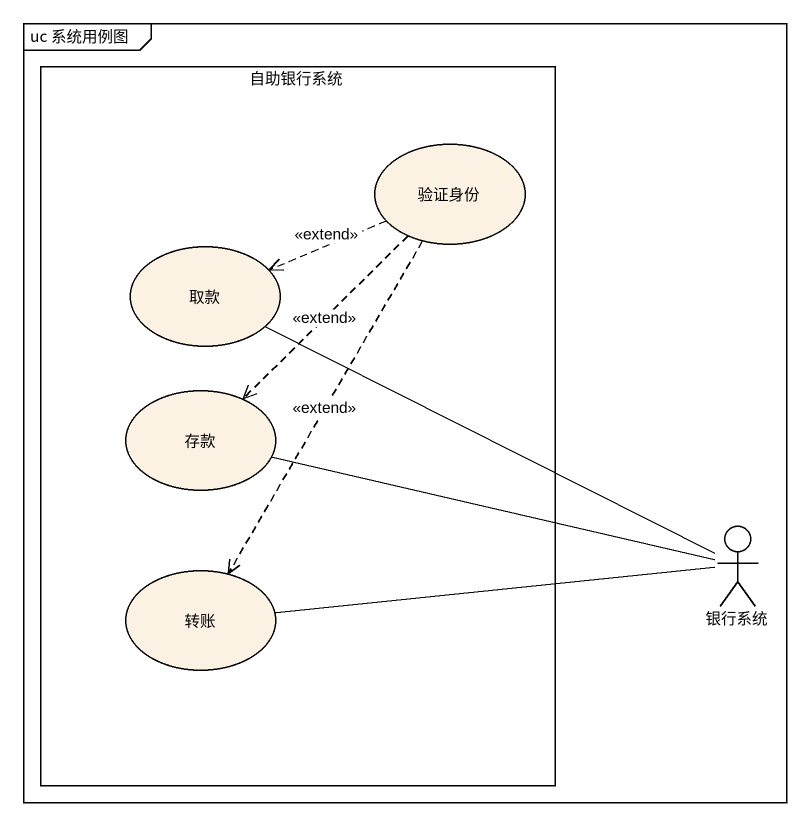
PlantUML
@startuml
mainframe uc 系统用例图
rectangle 自助银行系统 {
  usecase 验证身份
  usecase 取款
  usecase 存款
  usecase 转账
}
actor 银行系统
验证身份 .left.> 取款 : <<extend>>
验证身份 ..> 存款 : <<extend>>
验证身份 ..> 转账 : <<extend>>
银行系统 -left- 取款
银行系统 -left- 存款
银行系统 -left- 转账
@enduml
